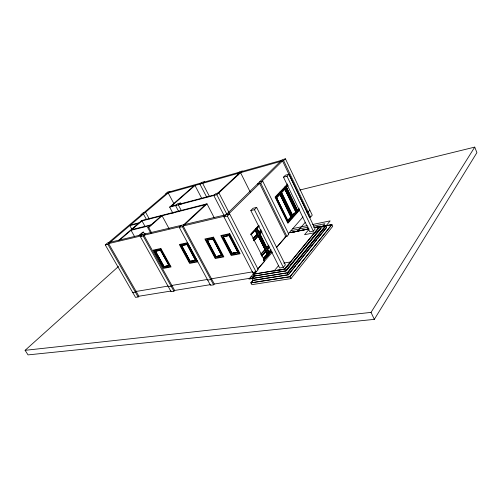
<?xml version="1.0" encoding="UTF-8"?>
<svg xmlns="http://www.w3.org/2000/svg" width="502" height="502" viewBox="0 0 502 502"><rect width="100%" height="100%" fill="white"/><g stroke="black" fill="none" stroke-linecap="round" stroke-linejoin="round"><path stroke-width="0.75" d="M263.581 242.359C261.134 240.496 259.245 235.118 263.5 242.403M260.293 239.962L260.519 239.592M260.758 239.736C262.232 237.954 264.617 249.406 261.071 239.51M262.671 243.376C263.243 243.514 260.927 241.299 260.739 239.78M261.498 239.134L261.793 238.726M118.466 266.487L25.1 350.327L28.037 354.889L374.316 319.366L476.9 152.646L474.735 147.111L299.813 190.013M25.1 350.327L371.034 312.395L474.735 147.111M326.564 227.381L288.28 274.719L253.027 280.323L250.9 282.795L251.866 284.653L290.947 278.623L332.707 226.346L331.853 224.526L318.908 227.149M250.9 282.795L289.974 276.671L331.853 224.526M295.709 265.74L288.349 274.845L287.313 272.781L325.704 225.561L326.62 227.5L317.785 238.425M296.688 264.529L316.806 239.642M287.376 272.912L325.76 225.68L318.845 227.086M320.401 228.416L285.657 270.873L254.175 276.018L252.06 278.459L253.09 280.442L250.962 282.915L290.037 276.803L331.91 224.645L324.292 226.189M289.196 266.75L285.72 270.998L284.69 268.947L319.536 226.597L320.464 228.542L292.666 262.508M290.187 265.539L291.675 263.719M283.341 267.39L285.374 264.93L256.647 207.42L253.027 208.28L250.812 210.545L279.696 267.999L283.341 267.39L254.432 209.692L256.647 207.42M313.33 231.146L315.118 228.981L288.957 174.257L285.45 175.179L283.505 177.168L309.803 231.849L313.33 231.146L287.018 176.246L288.957 174.257M278.742 265.426L274.017 271.067L284.967 269.26L291.041 261.862L283.787 263.111M308.968 229.42L304.551 234.704L315.143 232.608L320.483 226.107L313.712 227.488M261.617 181.492L282.526 160.897L309.508 217.341L310.594 217.109L312.263 215.151L285.425 158.808L282.18 159.724L223.955 216.877L254.112 275.291M297.799 231.014L305.316 222.229M252.129 278.585L254.244 276.138L253.221 274.161L284.69 268.947M252.688 272.523L256.12 271.946L258.21 269.543L229.634 213.846L107.66 242.855L105.263 244.882L135.54 297.379L138.138 296.958L138.878 296.23L171.056 291.028M284.954 236.806L286.956 236.411L288.794 234.283L262.728 181.197L259.415 182.075M309.828 210.043L308.146 211.982L306.841 212.271M255.273 271.789L248.961 279.056L288.016 272.768L330.14 220.88L312.627 224.501M257.545 269.191L272.486 251.998M276.357 247.542L286.121 236.304M288.179 233.938L302.982 216.914M255.336 271.915L253.284 274.28L284.76 269.072L319.598 226.722L315.049 227.644M257.909 268.959L264.592 261.266M276.928 247.072L285.155 237.603M263.625 259.986L267.742 255.267M271.099 251.42L268.419 254.495L268.871 254.407L255.669 228.253M263.65 260.18L271.569 251.1M263.563 260.494L271.551 251.333M263.362 258.103L267.177 253.799L265.928 251.446L267.177 253.799M269.812 247.091L267.685 249.45L268.871 251.809L270.998 249.438M266.085 255.204L267.177 254.012M263.387 258.662L267.566 253.943L265.941 250.843L261.856 255.524L265.941 250.843M270.929 250.103L268.859 252.412L267.296 249.306L269.317 247.015L267.353 249.299M264.115 253.127L265.119 252.048M261.68 256.265L265.985 251.439M299.531 210.143L287.884 223.277L275.065 197.066L287.659 183.92M260.657 254.257L264.974 249.444L258.185 236.009L253.786 240.74L258.185 236.009M262.05 231.761L259.929 234.064L266.681 247.461L268.821 245.108M261.159 254.282L265.37 249.588L258.204 235.407L253.968 240M261.598 231.667L259.534 233.913L266.669 248.063L268.752 245.767M287.759 220.893L291.078 217.215L279.915 194.261L276.489 197.813L287.815 220.88L276.546 197.801L280.028 194.236L291.191 217.19L287.928 220.855L276.652 197.775M295.835 211.882L292.578 215.483L281.471 192.586L284.835 189.11L295.835 211.882L284.778 189.122M287.972 185.771L286.353 187.466L297.303 210.187L299.148 208.167M298.809 208.644L297.466 210.15L286.517 187.428M299.474 209.321L297.448 211.606L285.575 186.989L287.677 184.786M288.907 218.954L289.842 217.906M292.779 214.618L293.695 213.595M253.912 240.012L258.147 235.413M261.655 231.66L259.534 233.913M259.54 234.145L261.184 232.407M259.929 234.064L261.58 232.326M181.624 225.26L179.296 227.419L210.495 285.312L213.601 284.81L214.316 284.032L253.19 277.744M257.175 234.221L255.254 230.324L257.168 233.988L252.807 238.688M259.258 226.088L257.068 228.385L258.913 232.049L261.04 229.753M259.54 231.617L260.632 230.481M253.265 238.739L257.564 234.139L253.322 238.732M258.806 225.988L256.666 228.228L258.9 232.652L260.971 230.412M258.95 232.639L261.027 230.399M227.789 235.727L223.202 236.768L231.918 253.485L238.017 252.242L235.927 248.201M211.637 278.623L210.771 279.545L207.665 280.066M250.517 234.836L255.323 229.703L268.193 255.185M251.358 234.484L255.311 230.311M231.918 253.485L238.017 252.242M258.925 225.254L250.906 233.806L264.698 260.958M288.135 185.727L286.41 187.453L297.303 210.187M215.91 256.572L221.802 255.374L213.112 238.864L207.232 240.176L215.91 256.572L221.727 255.449L213.112 238.864M142.706 234.516L140.334 236.611L171.088 291.656L173.918 291.198L174.652 290.445L210.451 284.659M172.01 285.293L171.126 286.19L168.302 286.661M190.22 261.523L195.698 260.469L187.152 244.411L181.686 245.578L190.22 261.523L195.774 260.394M228.504 214.109L259.634 183.45L285.851 236.63M223.955 216.877L227.368 216.073L229.634 213.846M257.419 184.033L260.739 183.161L262.728 181.197M105.263 244.882L107.817 244.279L170.178 191.306L167.681 192.015L165.704 193.684L283.611 160.596L285.425 158.808M159.918 250.228L155.444 251.238L163.966 266.581L169.187 265.52M187.152 244.411L181.498 245.76L190.107 261.636L195.585 260.576L186.964 244.593M136.506 291.097L135.383 292.177L132.792 292.61M261.743 238.745L263.506 242.209M179.296 227.419L182.37 226.691L206.993 203.837L214.197 217.673M172.983 213.337L169.645 207.125L216.814 194.713L242.441 170.931L239.485 171.759L237.597 173.51L238.293 174.897M183.688 224.77L205.996 204.088M217.874 193.069L239.567 172.958M140.334 236.611L143.126 235.946L145.498 233.85M181.128 204.358L180.4 202.99L178.285 204.854L181.222 210.351M171.257 206.272L194.996 185.464L201.829 198.554M139.048 235.388L142.543 232.319L143.465 232.093L144.595 234.133M150.807 233.179L147.789 227.713L161.142 215.992M139.97 235.168L143.465 232.093M147.789 227.713L148.705 227.488L162.058 215.76L169.105 228.717M169.645 207.125L194.105 185.715M119.727 239.981L141.978 220.88L145.009 226.346M118.855 240.188L141.821 220.491L206.993 203.837M108.507 242.648L141.752 214.467M143.892 212.647L166.532 193.452M169.525 191.864L201.214 182.941M203.925 182.176L238.858 172.343M241.813 171.508L281.559 160.32M180.4 202.99L177.645 203.718L175.537 205.575L178.831 211.744M170.354 206.51L176.24 204.954M178.994 204.232L214.492 194.87M283.505 177.168L287.018 176.246M141.112 221.1L205.305 204.728M130.564 224.959L139.154 222.781M138.408 223.421L129.817 225.593L131.712 228.981M131.8 229.621L151.039 224.858M281.471 192.586L284.941 189.078L295.942 211.863L292.748 215.446L281.635 192.548M150.28 225.53L131.035 230.274L134.486 236.417M141.125 235.909L108.62 243.602L138.878 296.23M180.074 226.697L143.917 235.25L174.652 290.445M224.714 216.136L183.148 225.969L214.316 284.032M250.812 210.545L254.432 209.692M291.078 217.215L279.865 194.274M256.666 228.228L269.543 253.642M257.068 228.385L258.913 232.049M255.323 229.703L257.507 234.152M213.036 238.939L207.119 240.289L215.797 256.685L221.614 255.562L212.923 239.052M292.829 228.592L307.299 225.599M291.028 230.663L308.31 227.124M313.568 226.044L324.844 223.741L286.341 270.842L251.1 276.596M308.925 228.755L289.208 232.752L308.222 229.025M314.233 227.676L319.536 226.597M304.181 229.922L291.882 232.42L295.013 231.911M305.718 229.615L308.793 228.987M315.714 227.588L325.704 225.561M301.162 230.669L304.237 230.041M305.774 229.734L307.312 229.42M315.771 227.707L317.308 227.393M190.704 261.034L192.071 260.77M193.446 260.507L194.814 260.243M219.292 255.512L220.748 255.229M232.388 252.983L233.894 252.688M163.966 266.581L169.111 265.589M266.681 247.461L259.986 234.057M264.974 249.444L258.128 236.022M267.685 249.45L268.871 251.809M136.136 291.455L168.277 286.046M171.866 285.443L207.627 279.419M211.493 278.773L252.625 271.852M252.06 278.459L287.313 272.781M253.855 280.323L287.577 274.97M107.817 244.279L138.138 296.958M155.52 251.169L164.041 266.512M143.126 235.946L173.918 291.198M146.465 219.512L143.44 214.021L140.905 214.687L143.051 212.873L145.58 212.202L149.345 219.048M148.705 227.488L151.73 232.959M160.646 250.071L161.393 251.414M162.133 252.757L164.361 256.792M165.102 258.135L168.816 264.849M160.571 250.147L168.741 264.918M181.686 245.578L190.296 261.448M182.37 226.691L213.601 284.81M168.208 192.988L174.081 203.956M207.307 240.107L215.985 256.491M223.277 236.693L231.987 253.403M206.755 197.255L199.915 184.083L201.86 182.377L204.571 181.611L202.632 183.324L209.478 196.539M229.295 235.407L234.183 244.832M229.219 235.482L237.948 252.318M227.368 216.073L256.12 271.946M224.118 215.496L213.802 195.51L215.866 193.596L218.878 192.806L229.144 212.81M216.814 194.713L227.136 214.781M259.873 234.817L265.276 245.528M255.198 230.437L257.118 234.233M289.974 276.671L290.947 278.623M240.558 172.682L250.303 192.21M260.739 183.161L286.956 236.411M280.078 191.833L292.704 217.837M284.985 186.713L297.435 212.509M283.611 160.596L310.594 217.109M371.034 312.395L374.316 319.366M292.126 217.592L287.903 222.342L275.68 197.336L280.06 192.755L292.126 217.592M296.858 212.258L292.722 216.92L280.681 192.109L284.973 187.622L296.858 212.258M160.866 248.477L153.267 250.115L163.445 268.407L171.069 266.951L160.866 248.477M187.447 242.748L179.352 244.493L189.624 263.412L197.75 261.862L187.447 242.748M213.482 237.132L204.885 238.983L215.245 258.524L223.867 256.88L213.482 237.132M229.715 233.631L220.798 235.557L231.202 255.48L240.144 253.78L229.715 233.631M160.709 249.161L154.064 250.586L163.602 267.748L170.272 266.468L160.709 249.161M187.259 243.457L180.174 244.976L189.812 262.728L196.916 261.366L187.259 243.457M213.268 237.873L205.745 239.485L215.458 257.821L223.001 256.378L213.268 237.873M229.483 234.39L221.683 236.065L231.435 254.759L239.259 253.259L229.483 234.39M160.458 250.253L155.325 251.351L163.853 266.694L168.998 265.702L160.458 250.253M229.107 235.595L223.089 236.881L231.805 253.598L237.841 252.437L229.107 235.595"/></g></svg>
